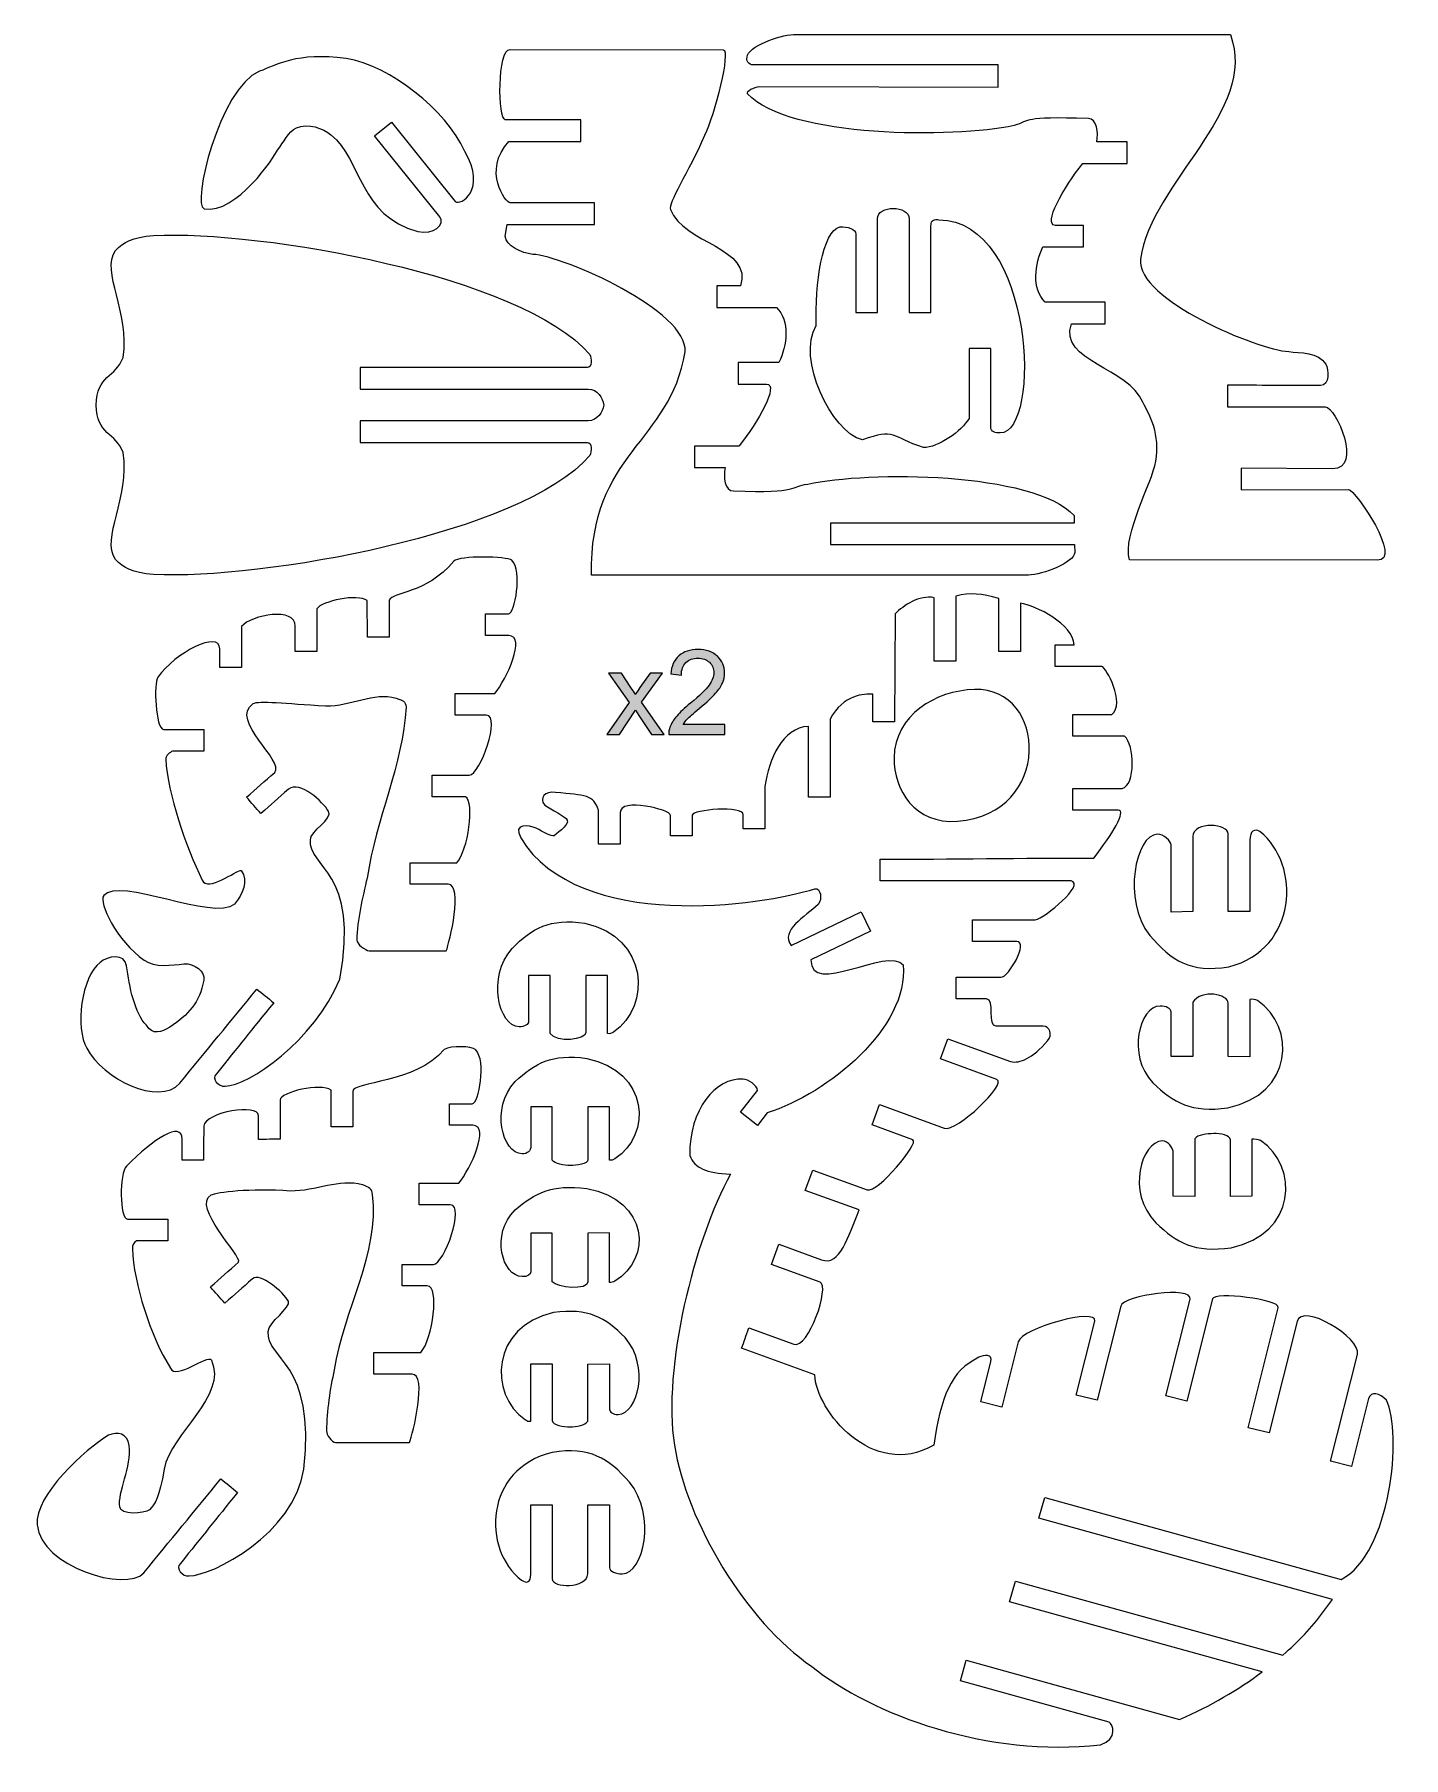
# Model space of a CAD drawing. Header units: inches. Extents: x 54 to 244, y 205 to 444.
import ezdxf

# ---------------------------------------------------------------- set-up
doc = ezdxf.new("R2010")
doc.units = ezdxf.units.IN
doc.header["$MEASUREMENT"] = 0
doc.layers.add('Capa 1', color=7, linetype='Continuous')

msp = doc.modelspace()

# ---------------------------------------------------------------- hatches: boundary and pattern name
at = {"layer": 'Capa 1'}
h = msp.add_hatch(color=1, dxfattribs=at)
h.dxf.hatch_style = 2
edge = h.paths.add_edge_path()
edge.add_spline(control_points=[(133.52, 346.55), (133.52, 346.55), (136.62, 350.97), (136.62, 350.97), (136.62, 350.97), (133.75, 355.06), (133.75, 355.06), (133.75, 355.06), (135.55, 355.06), (135.55, 355.06), (135.55, 355.06), (136.86, 353.06), (136.86, 353.06), (137.1, 352.68), (137.3, 352.37), (137.45, 352.11), (137.68, 352.46), (137.9, 352.77), (138.1, 353.05), (138.1, 353.05), (139.53, 355.06), (139.53, 355.06), (139.53, 355.06), (141.25, 355.06), (141.25, 355.06), (141.25, 355.06), (138.31, 351.05), (138.31, 351.05), (138.31, 351.05), (141.48, 346.55), (141.48, 346.55), (141.48, 346.55), (139.71, 346.55), (139.71, 346.55), (139.71, 346.55), (137.96, 349.19), (137.96, 349.19), (137.96, 349.19), (137.5, 349.91), (137.5, 349.91), (137.5, 349.91), (135.26, 346.55), (135.26, 346.55), (135.26, 346.55), (133.52, 346.55), (133.52, 346.55), (133.52, 346.55), (133.52, 346.55), (133.52, 346.55)], knot_values=[0, 0, 0, 0, 1, 1, 1, 2, 2, 2, 3, 3, 3, 4, 4, 4, 5, 5, 5, 6, 6, 6, 7, 7, 7, 8, 8, 8, 9, 9, 9, 10, 10, 10, 11, 11, 11, 12, 12, 12, 13, 13, 13, 14, 14, 14, 15, 15, 15, 16, 16, 16, 16], degree=3, periodic=0)
edge = h.paths.add_edge_path()
edge.add_spline(control_points=[(149.86, 347.94), (149.86, 347.94), (149.86, 346.55), (149.86, 346.55), (149.86, 346.55), (142.1, 346.55), (142.1, 346.55), (142.08, 346.9), (142.14, 347.23), (142.26, 347.55), (142.46, 348.08), (142.78, 348.6), (143.21, 349.11), (143.65, 349.63), (144.28, 350.22), (145.1, 350.89), (146.37, 351.94), (147.24, 352.77), (147.69, 353.38), (148.14, 353.99), (148.36, 354.57), (148.36, 355.11), (148.36, 355.68), (148.15, 356.17), (147.75, 356.56), (147.34, 356.95), (146.8, 357.15), (146.15, 357.15), (145.45, 357.15), (144.9, 356.94), (144.48, 356.52), (144.06, 356.11), (143.85, 355.53), (143.85, 354.79), (143.85, 354.79), (142.37, 354.94), (142.37, 354.94), (142.47, 356.05), (142.85, 356.89), (143.51, 357.47), (144.17, 358.05), (145.07, 358.34), (146.18, 358.34), (147.31, 358.34), (148.2, 358.03), (148.85, 357.4), (149.51, 356.78), (149.84, 356), (149.84, 355.08), (149.84, 354.61), (149.75, 354.15), (149.55, 353.69), (149.36, 353.24), (149.04, 352.76), (148.59, 352.26), (148.15, 351.76), (147.41, 351.07), (146.37, 350.19), (145.51, 349.47), (144.95, 348.98), (144.71, 348.72), (144.46, 348.46), (144.26, 348.2), (144.1, 347.94), (144.1, 347.94), (149.86, 347.94), (149.86, 347.94)], knot_values=[0, 0, 0, 0, 0.352778, 0.352778, 0.352778, 0.705556, 0.705556, 0.705556, 1.058334, 1.058334, 1.058334, 1.411112, 1.411112, 1.411112, 1.76389, 1.76389, 1.76389, 2.116668, 2.116668, 2.116668, 2.469446, 2.469446, 2.469446, 2.822224, 2.822224, 2.822224, 3.175002, 3.175002, 3.175002, 3.52778, 3.52778, 3.52778, 3.880558, 3.880558, 3.880558, 4.233336, 4.233336, 4.233336, 4.586114, 4.586114, 4.586114, 4.938892, 4.938892, 4.938892, 5.29167, 5.29167, 5.29167, 5.644448, 5.644448, 5.644448, 5.997226, 5.997226, 5.997226, 6.350004, 6.350004, 6.350004, 6.702782, 6.702782, 6.702782, 7.05556, 7.05556, 7.05556, 7.408338, 7.408338, 7.408338, 7.761116, 7.761116, 7.761116, 7.761116], degree=3, periodic=0)
edge.add_line((149.86, 347.94), (149.86, 347.94))

# ---------------------------------------------------------------- linework, layer by layer
at = {"layer": 'Capa 1', "color": 250, "lineweight": 20}
for points, knots in [([(234.18, 383.4), (238.54, 383.41), (234.67, 391.98), (233.2, 392.02), (233.2, 392.02), (219.63, 392.02), (219.63, 392.02), (219.63, 392.02), (219.63, 395.02), (219.63, 395.02), (223.94, 395), (228.24, 394.99), (232.55, 394.97), (233.88, 394.99), (233.68, 397.17), (233.28, 397.94), (232.32, 399.64), (229.69, 399.5), (228.14, 399.68), (223.87, 399.9), (207.02, 406.9), (207.55, 412.5), (209.1, 423.28), (223.92, 433.04), (220.05, 443.69), (220.05, 443.69), (159.4, 443.69), (159.4, 443.69), (157.41, 443.64), (153.07, 442), (152.96, 440.55), (152.79, 440.12), (153.2, 439.46), (153.8, 439.47), (153.8, 439.47), (187.8, 439.49), (187.8, 439.49), (187.8, 439.49), (187.8, 436.4), (187.8, 436.4), (187.8, 436.4), (154.72, 436.47), (154.72, 436.47), (153.91, 436.37), (152.81, 435.88), (153.05, 435.44), (158.77, 429.28), (181.69, 429.26), (190.02, 431.06), (192.47, 431.76), (190.91, 432.32), (200.34, 432.02), (201.53, 432.01), (201.75, 430.09), (201.5, 428.78), (201.5, 428.78), (205.73, 428.78), (205.73, 428.78), (205.73, 428.78), (205.73, 425.78), (205.73, 425.78), (205.73, 425.78), (199.55, 425.78), (199.55, 425.78), (199.55, 425.78), (199.55, 425.77), (199.55, 425.77), (196.92, 422.52), (193.95, 417.23), (195.75, 417.2), (195.75, 417.2), (199.68, 417.2), (199.68, 417.2), (199.68, 417.2), (199.68, 414.2), (199.68, 414.2), (199.68, 414.2), (194.03, 414.2), (194.03, 414.2), (192.88, 411.87), (192.46, 408.4), (194.34, 406.55), (194.34, 406.55), (202.66, 406.55), (202.66, 406.55), (202.66, 406.55), (202.66, 403.55), (202.66, 403.55), (201.56, 403.55), (199.08, 403.55), (197.98, 403.55), (196.16, 398.34), (206.04, 397.38), (207.88, 392.66), (208.84, 390.88), (210.37, 388.16), (209.69, 384.46), (209.17, 381.34), (205.08, 374.31), (206.03, 370.79), (206.03, 370.79), (240.42, 370.74), (240.42, 370.74), (244.07, 370.55), (237.42, 380.57), (236.41, 380.55), (236.41, 380.55), (221.52, 380.5), (221.52, 380.5), (221.52, 380.5), (221.52, 383.5), (221.52, 383.5), (221.52, 383.5), (234.18, 383.4), (234.18, 383.4), (234.18, 383.4), (234.18, 383.4), (234.18, 383.4)], [0, 0, 0, 0, 1, 1, 1, 2, 2, 2, 3, 3, 3, 4, 4, 4, 5, 5, 5, 6, 6, 6, 7, 7, 7, 8, 8, 8, 9, 9, 9, 10, 10, 10, 11, 11, 11, 12, 12, 12, 13, 13, 13, 14, 14, 14, 15, 15, 15, 16, 16, 16, 17, 17, 17, 18, 18, 18, 19, 19, 19, 20, 20, 20, 21, 21, 21, 22, 22, 22, 23, 23, 23, 24, 24, 24, 25, 25, 25, 26, 26, 26, 27, 27, 27, 28, 28, 28, 29, 29, 29, 30, 30, 30, 31, 31, 31, 32, 32, 32, 33, 33, 33, 34, 34, 34, 35, 35, 35, 36, 36, 36, 37, 37, 37, 38, 38, 38, 39, 39, 39, 39]), ([(95.21, 429.77), (94.15, 430.71), (92.02, 431.41), (90.42, 430.73), (89.3, 430.25), (88.67, 428.68), (87.8, 427.66), (87.44, 426.77), (82.1, 418.72), (77.63, 419.5), (75.84, 419.94), (79.69, 436.18), (85.29, 438.59), (87.68, 439.45), (90.44, 441.27), (97.33, 440.36), (103.5, 439.32), (111.12, 433.29), (113.82, 427.46), (116.91, 422.05), (113.18, 419.91), (112.47, 420.51), (112.47, 420.51), (103.6, 431.52), (103.6, 431.52), (103.6, 431.52), (101.26, 429.64), (101.26, 429.64), (101.26, 429.64), (110.33, 418.38), (110.33, 418.38), (111.14, 417.38), (109.48, 415.8), (107.28, 416.37), (99.13, 418.48), (99.54, 426.26), (95.21, 429.77), (95.21, 429.77), (95.21, 429.77), (95.21, 429.77)], [0, 0, 0, 0, 1, 1, 1, 2, 2, 2, 3, 3, 3, 4, 4, 4, 5, 5, 5, 6, 6, 6, 7, 7, 7, 8, 8, 8, 9, 9, 9, 10, 10, 10, 11, 11, 11, 12, 12, 12, 13, 13, 13, 13]), ([(119.91, 428.86), (116.19, 424.78), (119.47, 420.28), (120.1, 420.34), (120.1, 420.34), (131.78, 420.34), (131.78, 420.34), (131.78, 420.34), (131.78, 417.34), (131.78, 417.34), (131.78, 417.34), (119.66, 417.34), (119.66, 417.34), (119.66, 417.34), (119.42, 415.71), (119.42, 415.71), (119.49, 414.33), (121.68, 413.36), (123.22, 413.18), (127.49, 412.96), (144.89, 405.26), (144.36, 399.66), (142.31, 386.89), (131.16, 385.77), (131.36, 368.67), (131.36, 368.67), (192.01, 368.67), (192.01, 368.67), (194, 368.72), (198.34, 370.36), (198.45, 371.81), (198.45, 371.81), (198.43, 372.89), (198.43, 372.89), (198.43, 372.89), (164.53, 372.89), (164.53, 372.89), (164.53, 372.89), (164.53, 375.89), (164.53, 375.89), (164.53, 375.89), (198.38, 375.89), (198.38, 375.89), (198.38, 375.89), (198.37, 376.92), (198.37, 376.92), (192.64, 383.08), (169.72, 383.11), (161.39, 381.3), (158.84, 380.95), (160.5, 380.04), (151.07, 380.34), (149.88, 380.35), (149.66, 382.27), (149.91, 383.58), (149.91, 383.58), (145.68, 383.58), (145.68, 383.58), (145.68, 383.58), (145.68, 386.58), (145.68, 386.58), (145.68, 386.58), (151.86, 386.58), (151.86, 386.58), (151.86, 386.58), (151.86, 386.59), (151.86, 386.59), (154.49, 389.85), (157.46, 395.13), (155.66, 395.17), (155.66, 395.17), (151.73, 395.17), (151.73, 395.17), (151.73, 395.17), (151.73, 398.17), (151.73, 398.17), (151.73, 398.17), (157.38, 398.17), (157.38, 398.17), (158.53, 400.5), (158.95, 403.96), (157.07, 405.81), (157.07, 405.81), (148.75, 405.81), (148.75, 405.81), (148.75, 405.81), (148.75, 408.81), (148.75, 408.81), (149.85, 408.81), (150.94, 408.81), (152.04, 408.81), (153.87, 414.03), (144.18, 414.68), (142.34, 419.4), (141.88, 420.14), (144.84, 424.53), (147.08, 429.69), (148.44, 432.41), (150.75, 441.56), (149.65, 441.56), (149.65, 441.56), (120.11, 441.63), (120.11, 441.63), (118.25, 441.67), (118.4, 431.84), (119.42, 431.86), (119.42, 431.86), (129.89, 431.86), (129.89, 431.86), (129.89, 431.86), (129.89, 428.86), (129.89, 428.86), (129.89, 428.86), (119.91, 428.86), (119.91, 428.86), (119.91, 428.86), (119.91, 428.86), (119.91, 428.86)], [0, 0, 0, 0, 1, 1, 1, 2, 2, 2, 3, 3, 3, 4, 4, 4, 5, 5, 5, 6, 6, 6, 7, 7, 7, 8, 8, 8, 9, 9, 9, 10, 10, 10, 11, 11, 11, 12, 12, 12, 13, 13, 13, 14, 14, 14, 15, 15, 15, 16, 16, 16, 17, 17, 17, 18, 18, 18, 19, 19, 19, 20, 20, 20, 21, 21, 21, 22, 22, 22, 23, 23, 23, 24, 24, 24, 25, 25, 25, 26, 26, 26, 27, 27, 27, 28, 28, 28, 29, 29, 29, 30, 30, 30, 31, 31, 31, 32, 32, 32, 33, 33, 33, 34, 34, 34, 35, 35, 35, 36, 36, 36, 37, 37, 37, 38, 38, 38, 39, 39, 39, 39]), ([(178.47, 405.11), (178.47, 405.11), (175.47, 405.11), (175.47, 405.11), (175.47, 408.9), (175.47, 414.32), (175.47, 418.1), (175.47, 420.04), (171.05, 420.04), (171.05, 418.1), (171.05, 418.1), (171.05, 407.94), (171.05, 407.94), (171.08, 407.04), (171.09, 406.16), (171.09, 405.34), (171.09, 405.34), (171.05, 405.36), (171.05, 405.36), (171.05, 405.36), (171.05, 405.11), (171.05, 405.11), (171.05, 405.11), (168.05, 405.11), (168.05, 405.11), (168.05, 405.11), (168.05, 415.99), (168.05, 415.99), (168.05, 416.69), (166.91, 417.08), (165.86, 416.98), (163.39, 416.43), (162.41, 409.02), (162.56, 403.31), (159.79, 398.78), (164.64, 388.56), (168.98, 387.42), (173.56, 389.07), (172.91, 387.86), (177.45, 386.36), (179.43, 386.32), (182.79, 388.63), (183.78, 390.42), (183.78, 390.42), (183.78, 400.13), (183.78, 400.13), (185.28, 400.13), (185.28, 400.13), (186.78, 400.13), (186.78, 400.13), (186.78, 389.31), (186.78, 389.31), (186.78, 388.47), (187.5, 388.38), (188.08, 388.39), (193.91, 388.42), (192.84, 417.82), (179.57, 417.99), (179.07, 417.99), (178.47, 418.18), (178.47, 417.06), (178.47, 413.08), (178.47, 409.1), (178.47, 405.11), (178.47, 405.11), (178.47, 405.11), (178.47, 405.11)], [0, 0, 0, 0, 1, 1, 1, 2, 2, 2, 3, 3, 3, 4, 4, 4, 5, 5, 5, 6, 6, 6, 7, 7, 7, 8, 8, 8, 9, 9, 9, 10, 10, 10, 11, 11, 11, 12, 12, 12, 13, 13, 13, 14, 14, 14, 15, 15, 15, 16, 16, 16, 17, 17, 17, 18, 18, 18, 19, 19, 19, 20, 20, 20, 21, 21, 21, 22, 22, 22, 22]), ([(62.65, 392.27), (62.65, 388.1), (65.38, 388.52), (66.37, 385.67), (67.36, 379.36), (63.27, 373.79), (65.31, 370.85), (66.43, 369.61), (67.61, 369.01), (70.6, 368.73), (85.61, 368.04), (121.55, 374.28), (131.15, 385.25), (131.37, 385.81), (131.49, 387.08), (130.81, 387.08), (130.81, 387.08), (99.26, 387.08), (99.26, 387.08), (99.26, 388.05), (99.26, 389.02), (99.26, 390.08), (99.26, 390.08), (130.93, 390.08), (130.93, 390.08), (132.23, 390.08), (132.91, 391.3), (133.07, 392.27), (132.91, 393.24), (132.23, 394.47), (130.93, 394.47), (130.93, 394.47), (99.26, 394.47), (99.26, 394.47), (99.26, 395.53), (99.26, 396.49), (99.26, 397.47), (99.26, 397.47), (130.81, 397.47), (130.81, 397.47), (131.49, 397.47), (131.37, 398.74), (131.15, 399.3), (121.55, 410.27), (85.61, 416.51), (70.6, 415.81), (67.61, 415.53), (66.43, 414.94), (65.31, 413.7), (63.27, 410.75), (67.36, 405.18), (66.37, 398.88), (65.38, 396.03), (62.65, 396.44), (62.65, 392.27), (62.65, 392.27), (62.65, 392.27), (62.65, 392.27)], [0, 0, 0, 0, 1, 1, 1, 2, 2, 2, 3, 3, 3, 4, 4, 4, 5, 5, 5, 6, 6, 6, 7, 7, 7, 8, 8, 8, 9, 9, 9, 10, 10, 10, 11, 11, 11, 12, 12, 12, 13, 13, 13, 14, 14, 14, 15, 15, 15, 16, 16, 16, 17, 17, 17, 18, 18, 18, 19, 19, 19, 19]), ([(120.32, 370.73), (121.8, 369.22), (120.78, 363.27), (119.84, 363.27), (118.48, 363.27), (118.06, 363.27), (116.69, 363.27), (116.69, 362.27), (116.69, 361.27), (116.69, 360.27), (118.06, 360.27), (118.53, 360.27), (119.89, 360.27), (122.39, 360.27), (119.58, 354.18), (117.95, 352.23), (117.95, 352.23), (112.46, 352.23), (112.46, 352.23), (112.46, 351.11), (112.46, 350.49), (112.46, 349.23), (114.24, 349.23), (114.99, 349.23), (116.77, 349.23), (118.91, 349.23), (115.92, 340.91), (114.41, 340.9), (112.65, 340.9), (110.95, 340.9), (109.28, 340.9), (109.28, 340.9), (109.28, 337.9), (109.28, 337.9), (109.28, 337.9), (113.88, 337.9), (113.88, 337.9), (115.21, 337.15), (114.25, 330.46), (112.69, 328.75), (112.69, 328.75), (106.19, 328.75), (106.19, 328.75), (106.19, 328.75), (106.19, 325.75), (106.19, 325.75), (107.39, 325.75), (109.43, 325.75), (111.48, 325.75), (113.63, 325.75), (111.67, 317.67), (111.23, 316.53), (111.23, 316.53), (100.52, 316.53), (100.52, 316.53), (100.03, 316.59), (98.76, 317.49), (98.82, 318.01), (98.83, 320.78), (99.64, 324.01), (100.23, 326.62), (101.54, 334.9), (105.17, 342.38), (105.67, 350.35), (105.53, 351.2), (105.27, 351.22), (104.29, 351.59), (101.04, 352.5), (98.09, 350.46), (94.47, 350.5), (88.82, 350.88), (85.24, 351.27), (84.41, 350.84), (81.07, 348.43), (88.83, 342.94), (87.41, 341.28), (86.01, 340.04), (84.9, 339.06), (83.51, 337.83), (84.17, 337.08), (84.83, 336.33), (85.49, 335.58), (86.99, 336.9), (87.82, 337.63), (89.32, 338.96), (90.95, 340.17), (94.15, 337.16), (94.87, 335.9), (95.54, 334.81), (92.31, 333.15), (92.37, 331.92), (91.98, 328.11), (99.3, 327.67), (96.44, 312.57), (92.95, 304.05), (83.71, 297.73), (80.54, 297.74), (79.6, 297.6), (78.6, 298.82), (79.32, 299.45), (82.43, 303.32), (84.16, 305.46), (87.27, 309.32), (86.49, 309.95), (85.71, 310.58), (84.93, 311.2), (81.31, 306.71), (77.87, 302.64), (74.25, 298.15), (71.31, 294.91), (63.53, 298.74), (61.35, 303.01), (59.67, 305.71), (60.59, 313.07), (63.19, 314.88), (64.2, 315.84), (66.61, 316.21), (66.85, 314.45), (67.25, 311.54), (67.96, 307.83), (69.62, 306.2), (70.42, 304.76), (71.76, 305.22), (72.86, 305.94), (75.39, 307.61), (77.04, 309.31), (77.57, 312.47), (77.85, 313.65), (76.23, 314.8), (74.82, 314.72), (73.11, 314.52), (70.8, 314.17), (69.29, 315.23), (65.53, 317.86), (62.9, 323.28), (63.69, 324.18), (65.77, 326.87), (78.84, 320.52), (81.85, 323), (82.93, 324.42), (83.84, 326.18), (82.76, 327.68), (82.13, 327.73), (78.06, 324.59), (77.36, 326.33), (75.07, 331.02), (72.55, 338.31), (72.29, 343.11), (72.28, 343.64), (72.88, 344.06), (73.25, 344.25), (73.25, 344.25), (77.58, 344.25), (77.58, 344.25), (77.58, 344.25), (77.58, 347.25), (77.58, 347.25), (75.78, 347.25), (73.85, 347.25), (71.98, 347.25), (70.87, 347.29), (70.6, 353.74), (71.2, 354.48), (73.63, 357.96), (79.79, 361.03), (79.79, 358.45), (79.79, 357.44), (79.79, 356.84), (79.79, 355.83), (81.28, 355.83), (82.45, 355.83), (82.79, 355.83), (82.79, 355.83), (82.79, 361.52), (82.79, 361.52), (84.2, 363.19), (90.34, 364.24), (90.25, 361.6), (90.25, 360.41), (90.25, 359.1), (90.25, 358.04), (90.25, 358.04), (93.25, 358.04), (93.25, 358.04), (93.25, 358.04), (93.25, 363.99), (93.25, 363.99), (93.94, 365.07), (98.91, 366.11), (100.26, 365.14), (100.26, 365.14), (100.29, 360.04), (100.29, 360.04), (100.29, 360.04), (103.29, 360.04), (103.29, 360.04), (103.29, 360.04), (103.29, 365.17), (103.29, 365.17), (103.75, 366.34), (108.41, 366.04), (112.28, 370.58), (112.99, 371.42), (119.71, 371.27), (120.32, 370.73), (120.32, 370.73), (120.32, 370.73), (120.32, 370.73)], [0, 0, 0, 0, 1, 1, 1, 2, 2, 2, 3, 3, 3, 4, 4, 4, 5, 5, 5, 6, 6, 6, 7, 7, 7, 8, 8, 8, 9, 9, 9, 10, 10, 10, 11, 11, 11, 12, 12, 12, 13, 13, 13, 14, 14, 14, 15, 15, 15, 16, 16, 16, 17, 17, 17, 18, 18, 18, 19, 19, 19, 20, 20, 20, 21, 21, 21, 22, 22, 22, 23, 23, 23, 24, 24, 24, 25, 25, 25, 26, 26, 26, 27, 27, 27, 28, 28, 28, 29, 29, 29, 30, 30, 30, 31, 31, 31, 32, 32, 32, 33, 33, 33, 34, 34, 34, 35, 35, 35, 36, 36, 36, 37, 37, 37, 38, 38, 38, 39, 39, 39, 40, 40, 40, 41, 41, 41, 42, 42, 42, 43, 43, 43, 44, 44, 44, 45, 45, 45, 46, 46, 46, 47, 47, 47, 48, 48, 48, 49, 49, 49, 50, 50, 50, 51, 51, 51, 52, 52, 52, 53, 53, 53, 54, 54, 54, 55, 55, 55, 56, 56, 56, 57, 57, 57, 58, 58, 58, 59, 59, 59, 60, 60, 60, 61, 61, 61, 62, 62, 62, 63, 63, 63, 64, 64, 64, 65, 65, 65, 66, 66, 66, 67, 67, 67, 68, 68, 68, 69, 69, 69, 69]), ([(161.48, 337.85), (161.48, 337.85), (164.48, 337.85), (164.48, 337.85), (164.48, 337.85), (164.48, 348.66), (164.48, 348.66), (166.37, 352.13), (169.24, 352.24), (170.44, 352.12), (170.44, 352.12), (170.44, 348.29), (170.44, 348.29), (170.44, 348.29), (173.44, 348.29), (173.44, 348.29), (173.44, 348.29), (173.53, 363.3), (173.53, 363.3), (174.66, 364.45), (176.89, 365.94), (178.94, 365.53), (178.94, 365.53), (178.94, 356.72), (178.94, 356.72), (178.94, 356.72), (181.94, 356.72), (181.94, 356.72), (181.94, 356.72), (181.94, 365.73), (181.94, 365.73), (183.93, 366.33), (185.5, 366.05), (187.91, 365.44), (187.91, 365.44), (187.91, 358.05), (187.91, 358.05), (188.99, 358.05), (189.84, 358.05), (190.91, 358.05), (190.91, 358.05), (190.91, 364.75), (190.91, 364.75), (193.08, 364.47), (198.23, 361.84), (198.35, 358.98), (198.35, 358.98), (195.72, 358.98), (195.72, 358.98), (195.72, 358.98), (195.72, 355.98), (195.72, 355.98), (195.72, 355.98), (202.22, 355.98), (202.22, 355.98), (202.71, 355.98), (205.56, 350.8), (203.58, 349.33), (203.58, 349.33), (198.18, 349.33), (198.18, 349.33), (198.18, 349.33), (198.18, 346.33), (198.18, 346.33), (198.18, 346.33), (205.36, 346.33), (205.36, 346.33), (206.75, 345.11), (206.95, 339.54), (205.02, 339.05), (205.02, 339.05), (198.18, 339.05), (198.18, 339.05), (198.18, 339.05), (198.18, 336.05), (198.18, 336.05), (198.18, 336.05), (204.47, 336.05), (204.47, 336.05), (205.67, 336.05), (203.64, 332.62), (201.1, 329.4), (191.15, 329.4), (181.25, 329.23), (171.46, 329.23), (171.46, 329.23), (171.46, 326.23), (171.46, 326.23), (178.64, 326.23), (190.76, 326.23), (197.96, 326.23), (199.94, 325.8), (194.31, 321.07), (192.97, 320.82), (190.06, 320.82), (187.15, 320.82), (184.24, 320.82), (184.24, 319.81), (184.24, 318.89), (184.24, 317.82), (185.64, 317.82), (189.06, 317.82), (190.4, 317.82), (192.1, 317.82), (189.29, 312.85), (188.2, 312.85), (188.2, 312.85), (181.98, 312.85), (181.98, 312.85), (181.98, 312.85), (181.98, 309.85), (181.98, 309.85), (181.98, 309.85), (186.21, 309.85), (186.21, 309.85), (187.38, 309.85), (186.33, 306.02), (187.55, 306.07), (187.55, 306.07), (194.08, 306.07), (194.08, 306.07), (194.91, 306.08), (195.45, 304.83), (194.68, 304.05), (192.56, 301.58), (190.82, 300.84), (189.55, 301.16), (189.55, 301.16), (180.83, 304.33), (180.83, 304.33), (180.83, 304.33), (179.81, 301.51), (179.81, 301.51), (179.81, 301.51), (187.65, 298.65), (187.65, 298.65), (189.07, 298.14), (182.12, 291.33), (180.33, 291.91), (180.33, 291.91), (171.37, 295.18), (171.37, 295.18), (171.37, 295.18), (170.34, 292.36), (170.34, 292.36), (170.34, 292.36), (175.97, 290.31), (175.97, 290.31), (176.98, 289.94), (171.04, 282.83), (169.65, 283.34), (169.65, 283.34), (162.08, 286.09), (162.08, 286.09), (162.08, 286.09), (161.05, 283.27), (161.05, 283.27), (161.05, 283.27), (168.51, 280.56), (168.51, 280.56), (166.98, 276.83), (165.87, 272.71), (163.32, 273.64), (163.32, 273.64), (157.38, 275.81), (157.38, 275.81), (157.38, 275.81), (156.35, 272.99), (156.35, 272.99), (156.35, 272.99), (163.1, 270.53), (163.1, 270.53), (164.51, 270.02), (161.49, 261.18), (159.46, 261.92), (159.46, 261.92), (153.23, 264.18), (153.23, 264.18), (152.72, 263.08), (152.63, 262.28), (152.2, 261.36), (152.2, 261.36), (162.36, 257.67), (162.36, 257.67), (162.55, 252.75), (170.38, 243.05), (178.87, 247.91), (179.9, 254.66), (181.2, 258.22), (185.14, 260.11), (185.85, 260.51), (187.09, 260.59), (186.82, 259.53), (186.82, 259.53), (185.42, 253.93), (185.42, 253.93), (185.42, 253.93), (188.33, 253.2), (188.33, 253.2), (188.33, 253.2), (190.6, 262.24), (190.6, 262.24), (191.09, 264.22), (201.68, 267.04), (201.21, 265.14), (201.21, 265.14), (198.63, 254.88), (198.63, 254.88), (198.63, 254.88), (201.54, 254.15), (201.54, 254.15), (201.54, 254.15), (204.82, 267.22), (204.82, 267.22), (205.21, 268.76), (214.91, 270.04), (214.44, 268.16), (214.44, 268.16), (211.07, 254.75), (211.07, 254.75), (211.07, 254.75), (213.98, 254.02), (213.98, 254.02), (213.98, 254.02), (217.54, 268.21), (217.54, 268.21), (217.8, 269.25), (226.98, 268.17), (226.68, 266.99), (226.68, 266.99), (222.5, 250.34), (222.5, 250.34), (222.5, 250.34), (225.41, 249.61), (225.41, 249.61), (225.41, 249.61), (229.29, 265.06), (229.29, 265.06), (229.97, 267.78), (238.25, 262.83), (237.67, 260.52), (237.67, 260.52), (233.96, 245.71), (233.96, 245.71), (233.96, 245.71), (236.87, 244.98), (236.87, 244.98), (236.87, 244.98), (239.23, 254.4), (239.23, 254.4), (239.5, 255.46), (240.81, 255.09), (241.7, 254.18), (243.95, 249.64), (242.33, 232.82), (235.4, 229.26), (235.4, 229.26), (194.28, 240.66), (194.28, 240.66), (194.28, 240.66), (193.48, 237.77), (193.48, 237.77), (193.48, 237.77), (234.21, 226.48), (234.21, 226.48), (234.21, 226.48), (232.85, 224.63), (232.85, 224.63), (231.39, 222.68), (229.53, 220.7), (227.31, 218.77), (227.31, 218.77), (190.2, 229.06), (190.2, 229.06), (190.2, 229.06), (189.4, 226.17), (189.4, 226.17), (189.4, 226.17), (224.44, 216.45), (224.44, 216.45), (221.16, 214), (217.3, 211.72), (213, 209.86), (213, 209.86), (183.37, 218.08), (183.37, 218.08), (183.37, 218.08), (182.57, 215.19), (182.57, 215.19), (182.57, 215.19), (203.21, 209.46), (203.21, 209.46), (203.78, 209.3), (204.47, 207.08), (202, 206.34), (186.45, 204.57), (170.27, 210.45), (161.94, 217.22), (152.78, 223.45), (144.58, 237.25), (142.89, 247.91), (141.19, 258.64), (145.65, 276.42), (150.66, 285.51), (147.29, 285.76), (145.69, 286.3), (145.01, 288.13), (144.93, 294.49), (148.6, 298.96), (152.41, 298.71), (153.1, 298.69), (154.42, 297.86), (154.41, 297.13), (154.41, 297.13), (152.05, 294.15), (152.05, 294.15), (152.05, 294.15), (154.41, 292.29), (154.41, 292.29), (154.41, 292.29), (155.77, 294.02), (155.77, 294.02), (164.25, 296.75), (175.42, 305.87), (174.64, 314.56), (172.53, 317.24), (161.73, 310.05), (161.84, 315.27), (161.84, 315.27), (170.12, 319.24), (170.12, 319.24), (170.12, 319.24), (168.82, 321.95), (168.82, 321.95), (168.82, 321.95), (159.07, 317.26), (159.07, 317.26), (157.52, 319.33), (161.01, 321.27), (162.83, 322.96), (163.47, 323.71), (163.17, 325.33), (162.35, 325.14), (155.24, 322.8), (129.62, 319.01), (121.55, 332.19), (120.4, 334.31), (122.73, 333.97), (123.7, 333.55), (124.7, 333.01), (125.83, 332.32), (126.18, 332.49), (126.18, 332.52), (128.34, 334), (128.02, 334.64), (127.73, 335.24), (125.81, 336.12), (124.88, 336.72), (124.05, 337.76), (124.95, 338.7), (126.38, 338.5), (130.52, 338.1), (131.67, 338.18), (132.35, 336.04), (132.35, 336.04), (132.35, 331.31), (132.35, 331.31), (132.35, 331.31), (135.35, 331.31), (135.35, 331.31), (135.35, 332.78), (135.35, 334.24), (135.35, 335.7), (135.35, 337.84), (142.35, 336.14), (142.35, 335.31), (142.35, 335.31), (142.35, 332.47), (142.35, 332.47), (142.35, 332.47), (145.35, 332.47), (145.35, 332.47), (145.35, 332.47), (145.35, 335.34), (145.35, 335.34), (145.35, 336.13), (152.45, 336.72), (152.45, 335.38), (152.45, 335.38), (152.45, 333.46), (152.45, 333.46), (152.45, 333.46), (155.45, 333.46), (155.45, 333.46), (155.45, 333.46), (155.45, 339.33), (155.45, 339.33), (156, 343.16), (157.85, 347.49), (161.48, 347.67), (161.48, 347.67), (161.48, 337.85), (161.48, 337.85), (161.48, 337.85), (161.48, 337.85), (161.48, 337.85)], [0, 0, 0, 0, 1, 1, 1, 2, 2, 2, 3, 3, 3, 4, 4, 4, 5, 5, 5, 6, 6, 6, 7, 7, 7, 8, 8, 8, 9, 9, 9, 10, 10, 10, 11, 11, 11, 12, 12, 12, 13, 13, 13, 14, 14, 14, 15, 15, 15, 16, 16, 16, 17, 17, 17, 18, 18, 18, 19, 19, 19, 20, 20, 20, 21, 21, 21, 22, 22, 22, 23, 23, 23, 24, 24, 24, 25, 25, 25, 26, 26, 26, 27, 27, 27, 28, 28, 28, 29, 29, 29, 30, 30, 30, 31, 31, 31, 32, 32, 32, 33, 33, 33, 34, 34, 34, 35, 35, 35, 36, 36, 36, 37, 37, 37, 38, 38, 38, 39, 39, 39, 40, 40, 40, 41, 41, 41, 42, 42, 42, 43, 43, 43, 44, 44, 44, 45, 45, 45, 46, 46, 46, 47, 47, 47, 48, 48, 48, 49, 49, 49, 50, 50, 50, 51, 51, 51, 52, 52, 52, 53, 53, 53, 54, 54, 54, 55, 55, 55, 56, 56, 56, 57, 57, 57, 58, 58, 58, 59, 59, 59, 60, 60, 60, 61, 61, 61, 62, 62, 62, 63, 63, 63, 64, 64, 64, 65, 65, 65, 66, 66, 66, 67, 67, 67, 68, 68, 68, 69, 69, 69, 70, 70, 70, 71, 71, 71, 72, 72, 72, 73, 73, 73, 74, 74, 74, 75, 75, 75, 76, 76, 76, 77, 77, 77, 78, 78, 78, 79, 79, 79, 80, 80, 80, 81, 81, 81, 82, 82, 82, 83, 83, 83, 84, 84, 84, 85, 85, 85, 86, 86, 86, 87, 87, 87, 88, 88, 88, 89, 89, 89, 90, 90, 90, 91, 91, 91, 92, 92, 92, 93, 93, 93, 94, 94, 94, 95, 95, 95, 96, 96, 96, 97, 97, 97, 98, 98, 98, 99, 99, 99, 100, 100, 100, 101, 101, 101, 102, 102, 102, 103, 103, 103, 104, 104, 104, 105, 105, 105, 106, 106, 106, 107, 107, 107, 108, 108, 108, 109, 109, 109, 110, 110, 110, 111, 111, 111, 112, 112, 112, 113, 113, 113, 114, 114, 114, 115, 115, 115, 116, 116, 116, 117, 117, 117, 118, 118, 118, 119, 119, 119, 120, 120, 120, 121, 121, 121, 122, 122, 122, 123, 123, 123, 124, 124, 124, 125, 125, 125, 126, 126, 126, 127, 127, 127, 128, 128, 128, 129, 129, 129, 130, 130, 130, 131, 131, 131, 132, 132, 132, 133, 133, 133, 134, 134, 134, 135, 135, 135, 135]), ([(184.54, 352.79), (194.64, 353.09), (195.49, 335.58), (182.16, 334.5), (176.28, 334.07), (173.29, 338.88), (173.37, 343.31), (173.46, 349.26), (179.09, 352.62), (184.54, 352.79), (184.54, 352.79), (184.54, 352.79), (184.54, 352.79)], [0, 0, 0, 0, 1, 1, 1, 2, 2, 2, 3, 3, 3, 4, 4, 4, 4]), ([(219.83, 314.3), (214.46, 313.44), (211.89, 315.16), (208.85, 318.66), (204.99, 323.61), (206.91, 332.64), (209.92, 332.71), (210.76, 332.77), (211.81, 331.69), (211.81, 331.2), (211.81, 331.2), (211.81, 321.9), (211.81, 321.9), (211.81, 321.9), (214.81, 321.99), (214.81, 321.99), (214.81, 321.99), (214.81, 332.39), (214.81, 332.39), (214.96, 334.6), (219.79, 334.13), (219.74, 332.76), (219.74, 332.76), (219.75, 322), (219.75, 322), (219.75, 322), (222.75, 322), (222.75, 322), (222.75, 322), (222.75, 331.87), (222.75, 331.87), (222.75, 333.14), (223.4, 333.54), (224.15, 333.08), (229.85, 328.51), (229.43, 316.74), (219.83, 314.3), (219.83, 314.3), (219.83, 314.3), (219.83, 314.3)], [0, 0, 0, 0, 1, 1, 1, 2, 2, 2, 3, 3, 3, 4, 4, 4, 5, 5, 5, 6, 6, 6, 7, 7, 7, 8, 8, 8, 9, 9, 9, 10, 10, 10, 11, 11, 11, 12, 12, 12, 13, 13, 13, 13]), ([(130.47, 320.37), (125.53, 321.06), (123.16, 319.67), (120.37, 316.86), (116.81, 312.86), (118.55, 306.03), (121.32, 305.98), (122.1, 305.93), (122.65, 306.34), (122.65, 306.73), (122.65, 306.73), (122.65, 313.12), (122.65, 313.12), (122.65, 313.12), (125.65, 313.09), (125.65, 313.09), (125.65, 313.09), (125.65, 305.05), (125.65, 305.05), (126.53, 303.66), (130.59, 304.25), (130.59, 305.13), (130.59, 305.13), (130.59, 313.09), (130.59, 313.09), (130.59, 313.09), (133.59, 313.09), (133.59, 313.09), (133.59, 313.09), (133.59, 305.03), (133.59, 305.03), (133.89, 304.99), (134.17, 305.07), (134.45, 305.22), (139.7, 308.91), (139.31, 318.4), (130.47, 320.37), (130.47, 320.37), (130.47, 320.37), (130.47, 320.37)], [0, 0, 0, 0, 1, 1, 1, 2, 2, 2, 3, 3, 3, 4, 4, 4, 5, 5, 5, 6, 6, 6, 7, 7, 7, 8, 8, 8, 9, 9, 9, 10, 10, 10, 11, 11, 11, 12, 12, 12, 13, 13, 13, 13]), ([(219.7, 294.73), (214.61, 294.05), (212.17, 295.41), (209.29, 298.18), (205.63, 302.11), (207.42, 308.81), (210.28, 308.86), (211.08, 308.91), (211.81, 308.45), (211.81, 308.06), (211.81, 308.06), (211.81, 301.85), (211.81, 301.85), (211.81, 301.85), (214.81, 301.85), (214.81, 301.85), (214.81, 301.85), (214.81, 309.38), (214.81, 309.38), (216.05, 311.23), (219.75, 310.54), (219.75, 309.23), (219.75, 309.23), (219.75, 301.84), (219.75, 301.84), (219.75, 301.84), (222.75, 301.82), (222.75, 301.82), (222.75, 301.82), (222.75, 309.78), (222.75, 309.78), (223.06, 309.82), (223.51, 309.76), (223.8, 309.61), (229.21, 305.99), (228.81, 296.67), (219.7, 294.73), (219.7, 294.73), (219.7, 294.73), (219.7, 294.73)], [0, 0, 0, 0, 1, 1, 1, 2, 2, 2, 3, 3, 3, 4, 4, 4, 5, 5, 5, 6, 6, 6, 7, 7, 7, 8, 8, 8, 9, 9, 9, 10, 10, 10, 11, 11, 11, 12, 12, 12, 13, 13, 13, 13]), ([(115.32, 302.77), (116.8, 301.26), (115.78, 295.31), (114.84, 295.31), (113.48, 295.31), (113.06, 295.31), (111.69, 295.31), (111.69, 294.31), (111.69, 293.31), (111.69, 292.31), (113.06, 292.31), (113.53, 292.31), (114.89, 292.31), (117.39, 292.31), (114.58, 286.22), (112.95, 284.27), (112.95, 284.27), (107.46, 284.27), (107.46, 284.27), (107.46, 283.15), (107.46, 282.54), (107.46, 281.27), (109.24, 281.27), (109.99, 281.27), (111.77, 281.27), (113.91, 281.27), (110.94, 273.02), (109.43, 273.01), (107.98, 273.01), (106.53, 273.01), (105.08, 273.01), (105.08, 272.01), (105.08, 271.01), (105.08, 270.01), (106.53, 270.01), (107.14, 270.01), (108.59, 270.01), (110.33, 270.09), (109.35, 262.61), (107.69, 260.79), (107.69, 260.79), (101.19, 260.79), (101.19, 260.79), (101.19, 260.79), (101.19, 257.79), (101.19, 257.79), (102.38, 257.79), (104.43, 257.79), (106.48, 257.79), (108.63, 257.79), (106.57, 249.42), (106.13, 248.29), (106.13, 248.29), (95.84, 248.29), (95.84, 248.29), (95.35, 248.34), (94.56, 249.38), (94.61, 249.9), (94.62, 252.67), (95.09, 255.75), (95.67, 258.37), (96.98, 266.65), (101.91, 274.51), (100.96, 282.71), (100.83, 283.56), (100.57, 283.71), (99.59, 284.08), (96.34, 284.99), (93.19, 283.19), (89.57, 283.23), (83.92, 283.61), (79.43, 283.07), (78.59, 282.64), (75.85, 281.02), (82.89, 274.14), (82.41, 273.32), (81.01, 272.08), (79.9, 271.1), (78.5, 269.87), (79.17, 269.12), (79.83, 268.37), (80.49, 267.62), (81.99, 268.94), (82.82, 269.67), (84.32, 271), (85.4, 271.96), (88.6, 269.15), (89.32, 267.89), (89.75, 267.05), (86.47, 264.92), (86.52, 263.68), (86.13, 259.88), (93.21, 259.52), (91.44, 244.61), (90.13, 235.59), (78.71, 229.77), (75.54, 229.78), (74.6, 229.64), (73.6, 230.86), (74.32, 231.49), (77.43, 235.36), (79.16, 237.5), (82.27, 241.36), (81.49, 241.99), (80.71, 242.62), (79.93, 243.24), (76.31, 238.75), (72.87, 234.68), (69.25, 230.19), (66.8, 227.47), (54.96, 231.06), (54.44, 236.86), (54.07, 240.99), (61.16, 247.36), (64.34, 249.3), (65.6, 249.76), (66.96, 249.64), (67.21, 247.88), (67.61, 244.97), (65.59, 241.31), (65.91, 239.34), (65.95, 238.23), (69.3, 238.35), (70.04, 238.94), (70.87, 239.83), (71.4, 240.58), (72.07, 244.61), (73.03, 249.64), (80.92, 254.7), (78.62, 259.72), (78.13, 260.6), (73.66, 256.87), (72.95, 258.61), (70.18, 262.99), (67.83, 270.4), (67.66, 275.15), (67.65, 275.68), (67.87, 276.1), (68.25, 276.29), (68.25, 276.29), (72.58, 276.29), (72.58, 276.29), (72.58, 276.29), (72.58, 279.29), (72.58, 279.29), (70.78, 279.29), (68.84, 279.29), (66.98, 279.29), (65.87, 279.33), (65.85, 285.68), (66.84, 286.62), (70.56, 290.45), (74.56, 292.97), (74.56, 290.39), (74.56, 289.38), (74.56, 288.5), (74.56, 287.49), (75.56, 287.49), (76.54, 287.49), (77.54, 287.49), (77.54, 288.9), (77.56, 290.78), (77.56, 292.19), (77.82, 294.16), (85.17, 295.38), (85.17, 293.64), (85.17, 291.88), (85.17, 292.11), (85.17, 290.35), (86.17, 290.35), (87.17, 290.38), (88.17, 290.38), (88.17, 292.42), (88.17, 293.75), (88.17, 295.79), (88.17, 296.94), (93.81, 298.22), (95.26, 297.18), (95.26, 297.18), (95.26, 292.11), (95.26, 292.11), (96.31, 292.11), (97.07, 292.11), (98.26, 292.11), (98.26, 293.63), (98.26, 295.49), (98.26, 297.01), (98.26, 298.42), (106.87, 298.04), (110.95, 302.82), (111.91, 303.41), (114.71, 303.31), (115.32, 302.77), (115.32, 302.77), (115.32, 302.77), (115.32, 302.77)], [0, 0, 0, 0, 1, 1, 1, 2, 2, 2, 3, 3, 3, 4, 4, 4, 5, 5, 5, 6, 6, 6, 7, 7, 7, 8, 8, 8, 9, 9, 9, 10, 10, 10, 11, 11, 11, 12, 12, 12, 13, 13, 13, 14, 14, 14, 15, 15, 15, 16, 16, 16, 17, 17, 17, 18, 18, 18, 19, 19, 19, 20, 20, 20, 21, 21, 21, 22, 22, 22, 23, 23, 23, 24, 24, 24, 25, 25, 25, 26, 26, 26, 27, 27, 27, 28, 28, 28, 29, 29, 29, 30, 30, 30, 31, 31, 31, 32, 32, 32, 33, 33, 33, 34, 34, 34, 35, 35, 35, 36, 36, 36, 37, 37, 37, 38, 38, 38, 39, 39, 39, 40, 40, 40, 41, 41, 41, 42, 42, 42, 43, 43, 43, 44, 44, 44, 45, 45, 45, 46, 46, 46, 47, 47, 47, 48, 48, 48, 49, 49, 49, 50, 50, 50, 51, 51, 51, 52, 52, 52, 53, 53, 53, 54, 54, 54, 55, 55, 55, 56, 56, 56, 57, 57, 57, 58, 58, 58, 59, 59, 59, 60, 60, 60, 61, 61, 61, 62, 62, 62, 63, 63, 63, 64, 64, 64, 65, 65, 65, 65]), ([(130.72, 301.6), (125.87, 302.24), (123.54, 300.96), (120.8, 298.37), (117.31, 294.68), (119.02, 288.4), (121.74, 288.35), (122.5, 288.3), (122.94, 288.88), (122.94, 289.24), (122.94, 289.24), (122.94, 294.86), (122.94, 294.86), (122.94, 294.86), (125.94, 294.86), (125.94, 294.86), (125.94, 294.86), (125.94, 287.49), (125.94, 287.49), (126.32, 286.93), (127.5, 286.76), (128.44, 286.73), (129.28, 286.74), (130.88, 286.91), (130.88, 287.57), (130.88, 290.37), (130.88, 292.05), (130.88, 294.85), (130.88, 294.85), (133.88, 294.86), (133.88, 294.86), (133.88, 294.86), (133.88, 287.47), (133.88, 287.47), (134.18, 287.43), (134.35, 287.51), (134.63, 287.64), (139.78, 291.04), (139.4, 299.79), (130.72, 301.6), (130.72, 301.6), (130.72, 301.6), (130.72, 301.6)], [0, 0, 0, 0, 1, 1, 1, 2, 2, 2, 3, 3, 3, 4, 4, 4, 5, 5, 5, 6, 6, 6, 7, 7, 7, 8, 8, 8, 9, 9, 9, 10, 10, 10, 11, 11, 11, 12, 12, 12, 13, 13, 13, 14, 14, 14, 14]), ([(220.13, 275.31), (215.04, 274.63), (212.6, 275.99), (209.72, 278.76), (205.51, 283.03), (207.75, 290.08), (210.61, 290.13), (211.41, 290.18), (212.1, 289.09), (212.1, 288.7), (212.1, 288.7), (212.1, 282.46), (212.1, 282.46), (212.1, 282.46), (215.1, 282.43), (215.1, 282.43), (215.1, 282.43), (215.1, 290.42), (215.1, 290.42), (215.5, 291.02), (216.75, 291.13), (217.74, 291.16), (218.62, 291.16), (220.04, 290.97), (220.04, 290.27), (220.04, 290.27), (220.04, 282.43), (220.04, 282.43), (220.04, 282.43), (223.04, 282.46), (223.04, 282.46), (223.04, 282.46), (223.04, 290.38), (223.04, 290.38), (223.36, 290.42), (223.94, 290.33), (224.23, 290.19), (229.64, 286.56), (229.23, 277.24), (220.13, 275.31), (220.13, 275.31), (220.13, 275.31), (220.13, 275.31)], [0, 0, 0, 0, 1, 1, 1, 2, 2, 2, 3, 3, 3, 4, 4, 4, 5, 5, 5, 6, 6, 6, 7, 7, 7, 8, 8, 8, 9, 9, 9, 10, 10, 10, 11, 11, 11, 12, 12, 12, 13, 13, 13, 14, 14, 14, 14]), ([(130.72, 283.54), (125.87, 284.13), (123.54, 282.95), (120.8, 280.56), (117.31, 277.16), (119.02, 271.36), (121.74, 271.31), (122.5, 271.27), (122.94, 271.62), (122.94, 271.95), (122.94, 271.95), (122.94, 277.36), (122.94, 277.36), (122.94, 277.36), (125.94, 277.35), (125.94, 277.35), (125.94, 277.35), (125.94, 270.6), (125.94, 270.6), (126.6, 269.71), (130.88, 269.42), (130.88, 270.56), (130.88, 273.15), (130.88, 274.77), (130.88, 277.36), (130.88, 277.36), (133.88, 277.38), (133.88, 277.38), (133.88, 277.38), (133.88, 270.51), (133.88, 270.51), (134.18, 270.47), (134.35, 270.54), (134.63, 270.67), (139.78, 273.8), (139.4, 281.87), (130.72, 283.54), (130.72, 283.54), (130.72, 283.54), (130.72, 283.54)], [0, 0, 0, 0, 1, 1, 1, 2, 2, 2, 3, 3, 3, 4, 4, 4, 5, 5, 5, 6, 6, 6, 7, 7, 7, 8, 8, 8, 9, 9, 9, 10, 10, 10, 11, 11, 11, 12, 12, 12, 13, 13, 13, 13]), ([(126.11, 266.31), (130.95, 266.99), (133.28, 265.62), (136.03, 262.86), (139.52, 258.93), (137.81, 252.23), (135.09, 252.18), (134.33, 252.13), (133.88, 252.54), (133.88, 252.93), (133.88, 252.93), (133.88, 259.19), (133.88, 259.19), (133.88, 259.19), (130.88, 259.18), (130.88, 259.18), (130.88, 259.18), (130.88, 251.27), (130.88, 251.27), (130.5, 250.67), (129.32, 250.48), (128.38, 250.46), (127.54, 250.46), (125.94, 250.66), (125.94, 251.36), (125.94, 254.35), (125.94, 256.2), (125.94, 259.19), (125.94, 259.19), (122.94, 259.19), (122.94, 259.19), (122.94, 259.19), (122.94, 251.25), (122.94, 251.25), (122.64, 251.21), (122.47, 251.28), (122.2, 251.43), (117.04, 255.05), (117.43, 264.37), (126.11, 266.31), (126.11, 266.31), (126.11, 266.31), (126.11, 266.31)], [0, 0, 0, 0, 1, 1, 1, 2, 2, 2, 3, 3, 3, 4, 4, 4, 5, 5, 5, 6, 6, 6, 7, 7, 7, 8, 8, 8, 9, 9, 9, 10, 10, 10, 11, 11, 11, 12, 12, 12, 13, 13, 13, 14, 14, 14, 14]), ([(125.92, 246.92), (131.16, 247.73), (133.69, 246.1), (136.66, 242.8), (140.44, 238.11), (138.59, 230.11), (135.64, 230.05), (134.81, 229.99), (133.88, 230.47), (133.88, 230.93), (133.88, 230.93), (133.88, 239.65), (133.88, 239.65), (133.88, 239.65), (130.88, 239.65), (130.88, 239.65), (130.88, 239.65), (130.88, 230.07), (130.88, 230.07), (130.73, 227.98), (125.89, 228.08), (125.94, 229.38), (125.94, 232.95), (125.94, 236.07), (125.94, 239.65), (125.94, 239.65), (122.94, 239.65), (122.94, 239.65), (122.94, 239.65), (122.94, 230.02), (122.94, 230.02), (122.94, 228.82), (122.42, 228.73), (121.68, 229.16), (116.1, 233.48), (116.52, 244.61), (125.92, 246.92), (125.92, 246.92), (125.92, 246.92), (125.92, 246.92)], [0, 0, 0, 0, 1, 1, 1, 2, 2, 2, 3, 3, 3, 4, 4, 4, 5, 5, 5, 6, 6, 6, 7, 7, 7, 8, 8, 8, 9, 9, 9, 10, 10, 10, 11, 11, 11, 12, 12, 12, 13, 13, 13, 13])]:
    msp.add_open_spline(points, degree=3, knots=knots, dxfattribs=at)
at = {"layer": 'Capa 1', "color": 1, "lineweight": 0}
for points, knots in [([(149.86, 347.94), (149.86, 347.94), (149.86, 346.55), (149.86, 346.55), (149.86, 346.55), (142.1, 346.55), (142.1, 346.55), (142.08, 346.9), (142.14, 347.23), (142.26, 347.55), (142.46, 348.08), (142.78, 348.6), (143.21, 349.11), (143.65, 349.63), (144.28, 350.22), (145.1, 350.89), (146.37, 351.94), (147.24, 352.77), (147.69, 353.38), (148.14, 353.99), (148.36, 354.57), (148.36, 355.11), (148.36, 355.68), (148.15, 356.17), (147.75, 356.56), (147.34, 356.95), (146.8, 357.15), (146.15, 357.15), (145.45, 357.15), (144.9, 356.94), (144.48, 356.52), (144.06, 356.11), (143.85, 355.53), (143.85, 354.79), (143.85, 354.79), (142.37, 354.94), (142.37, 354.94), (142.47, 356.05), (142.85, 356.89), (143.51, 357.47), (144.17, 358.05), (145.07, 358.34), (146.18, 358.34), (147.31, 358.34), (148.2, 358.03), (148.85, 357.4), (149.51, 356.78), (149.84, 356), (149.84, 355.08), (149.84, 354.61), (149.75, 354.15), (149.55, 353.69), (149.36, 353.24), (149.04, 352.76), (148.59, 352.26), (148.15, 351.76), (147.41, 351.07), (146.37, 350.19), (145.51, 349.47), (144.95, 348.98), (144.71, 348.72), (144.46, 348.46), (144.26, 348.2), (144.1, 347.94), (144.1, 347.94), (149.86, 347.94), (149.86, 347.94)], [0, 0, 0, 0, 1, 1, 1, 2, 2, 2, 3, 3, 3, 4, 4, 4, 5, 5, 5, 6, 6, 6, 7, 7, 7, 8, 8, 8, 9, 9, 9, 10, 10, 10, 11, 11, 11, 12, 12, 12, 13, 13, 13, 14, 14, 14, 15, 15, 15, 16, 16, 16, 17, 17, 17, 18, 18, 18, 19, 19, 19, 20, 20, 20, 21, 21, 21, 22, 22, 22, 22]), ([(133.52, 346.55), (133.52, 346.55), (136.62, 350.97), (136.62, 350.97), (136.62, 350.97), (133.75, 355.06), (133.75, 355.06), (133.75, 355.06), (135.55, 355.06), (135.55, 355.06), (135.55, 355.06), (136.86, 353.06), (136.86, 353.06), (137.1, 352.68), (137.3, 352.37), (137.45, 352.11), (137.68, 352.46), (137.9, 352.77), (138.1, 353.05), (138.1, 353.05), (139.53, 355.06), (139.53, 355.06), (139.53, 355.06), (141.25, 355.06), (141.25, 355.06), (141.25, 355.06), (138.31, 351.05), (138.31, 351.05), (138.31, 351.05), (141.48, 346.55), (141.48, 346.55), (141.48, 346.55), (139.71, 346.55), (139.71, 346.55), (139.71, 346.55), (137.96, 349.19), (137.96, 349.19), (137.96, 349.19), (137.5, 349.91), (137.5, 349.91), (137.5, 349.91), (135.26, 346.55), (135.26, 346.55), (135.26, 346.55), (133.52, 346.55), (133.52, 346.55), (133.52, 346.55), (133.52, 346.55), (133.52, 346.55)], [0, 0, 0, 0, 1, 1, 1, 2, 2, 2, 3, 3, 3, 4, 4, 4, 5, 5, 5, 6, 6, 6, 7, 7, 7, 8, 8, 8, 9, 9, 9, 10, 10, 10, 11, 11, 11, 12, 12, 12, 13, 13, 13, 14, 14, 14, 15, 15, 15, 16, 16, 16, 16])]:
    msp.add_open_spline(points, degree=3, knots=knots, dxfattribs=at)

doc.saveas('drawing.dxf')
